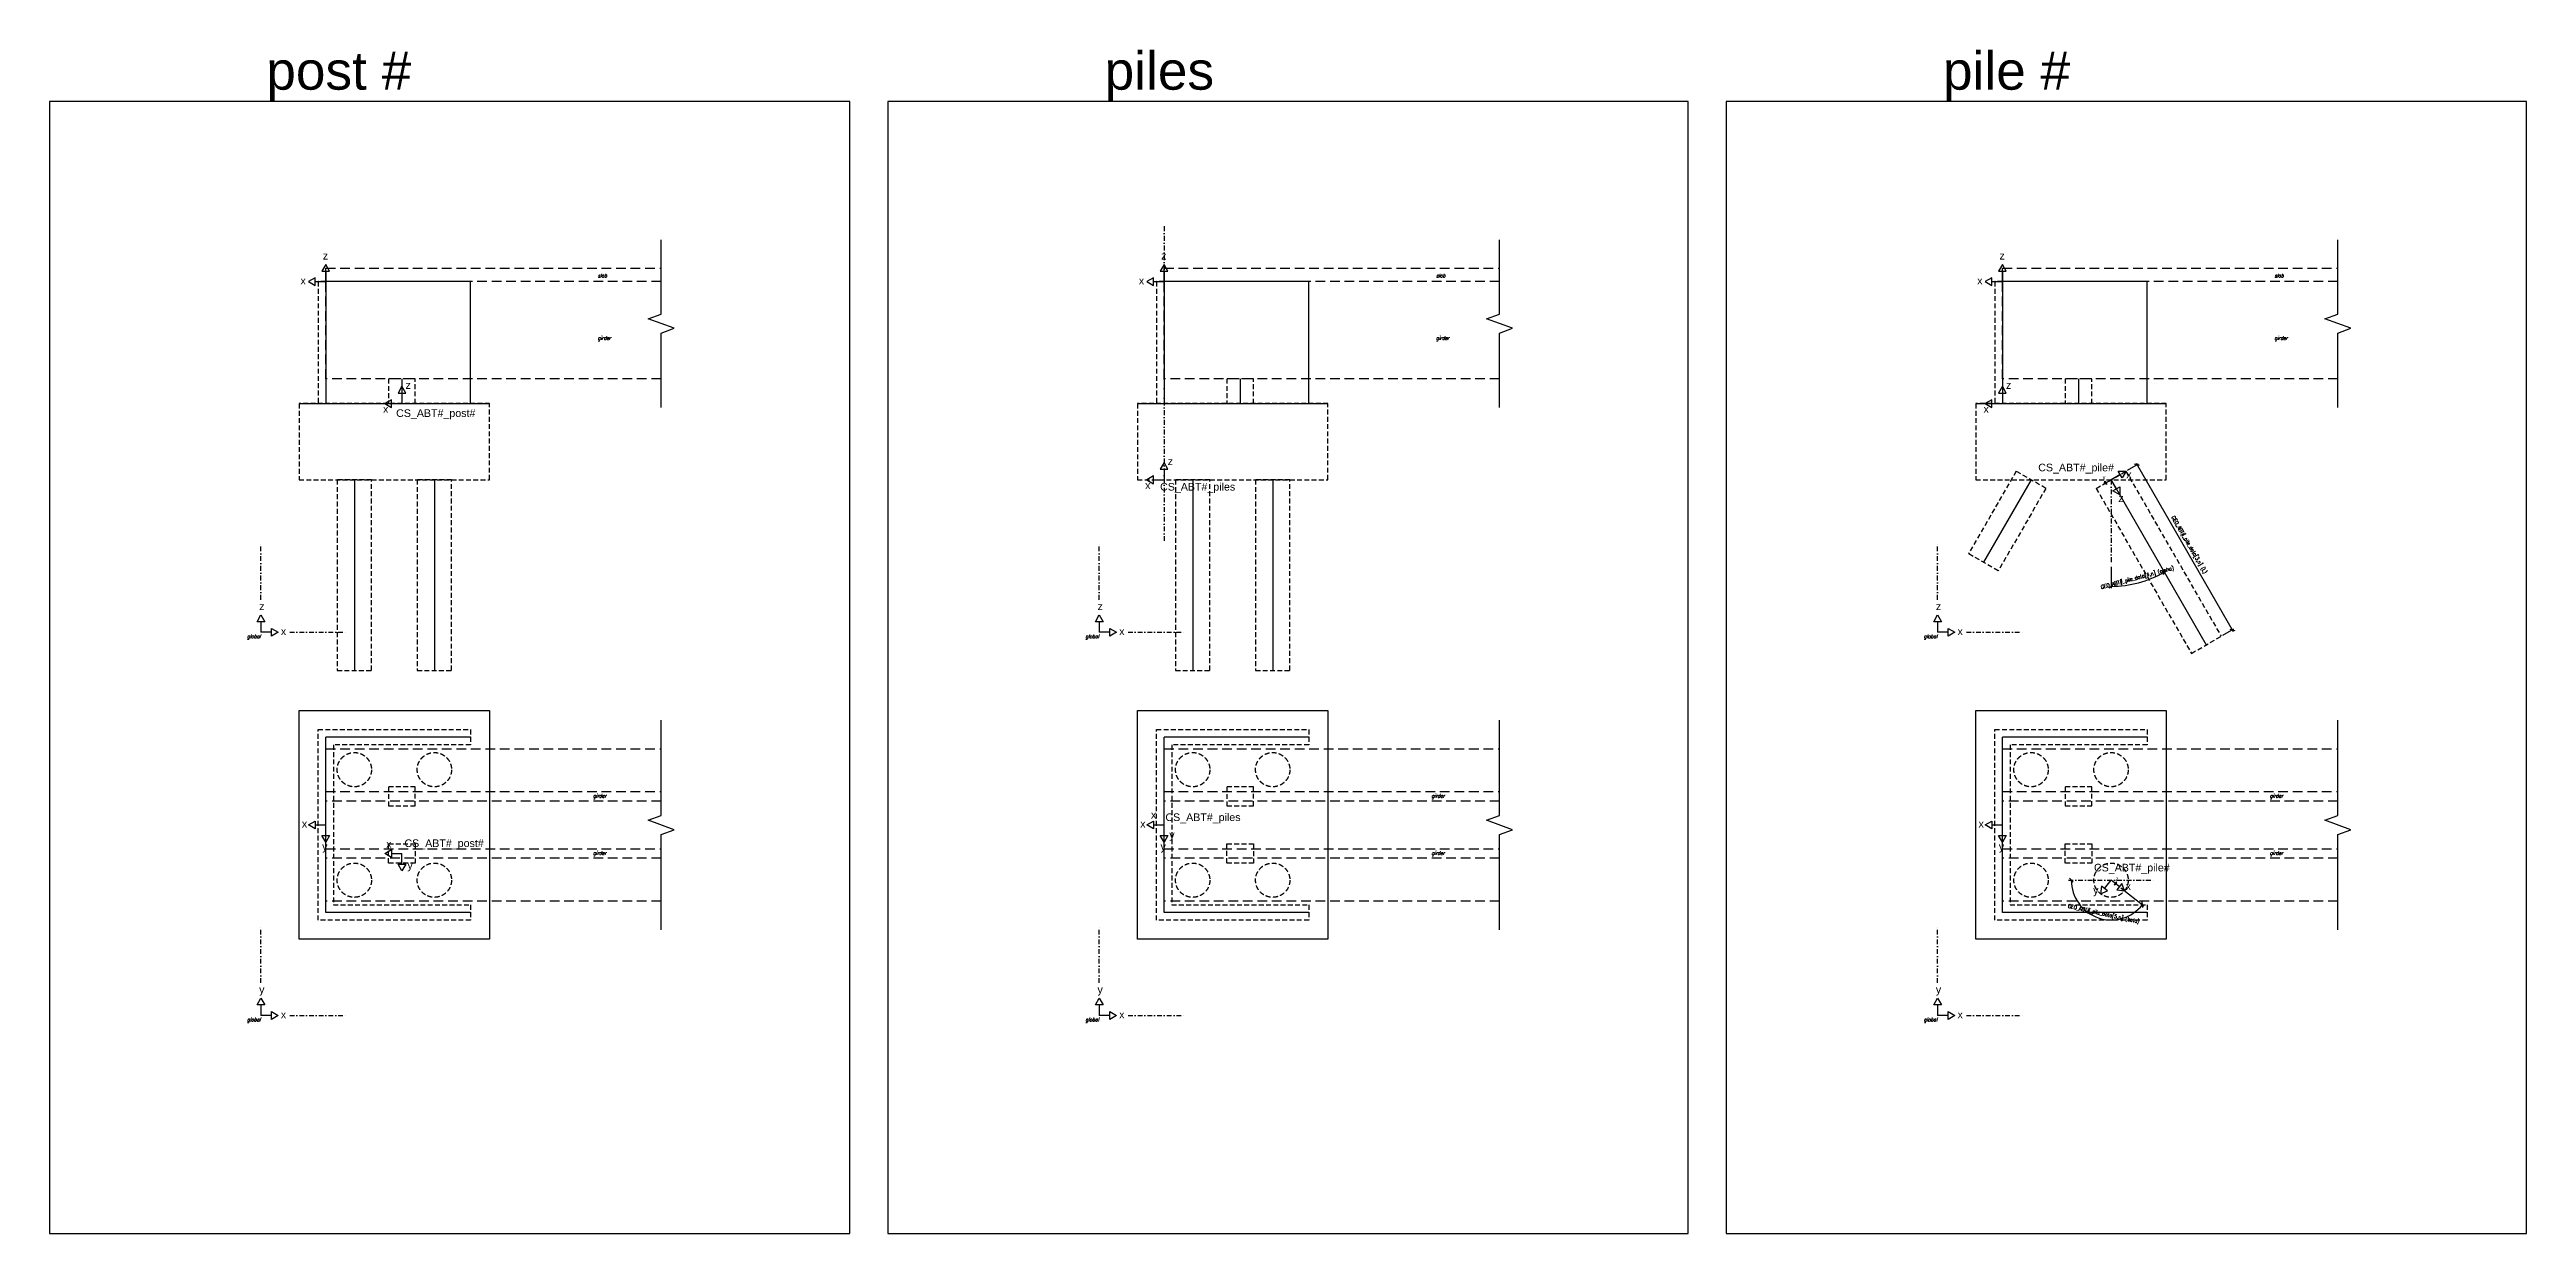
# Model space of a CAD drawing. Header units: millimetres. Extents: x 82860 to 279860, y -75608 to -21238.
# Drawn here: x 214860 to 279860, y -75608 to -44541 of the extents above; entities that cross this region are included whole.
import ezdxf

# ---------------------------------------------------------------- set-up
doc = ezdxf.new("R2010")
doc.units = ezdxf.units.MM
doc.header["$PDMODE"] = 3
doc.linetypes.add('DASHDOT', pattern=[25.4, 12.7, -6.35, 0, -6.35])
doc.linetypes.add('DASHED', pattern=[19.05, 12.7, -6.35])
for name, color, linetype in [('01', 1, 'Continuous'), ('02', 2, 'Continuous'), ('04', 4, 'Continuous'), ('06', 6, 'Continuous'), ('07', 7, 'Continuous'), ('08', 8, 'Continuous'), ('09', 9, 'Continuous'), ('aux_lines', 30, 'Continuous'), ('Green_02_0.1mm', 104, 'Continuous'), ('Green_04_0.3mm', 106, 'Continuous'), ('Orange_04_0.3mm', 23, 'Continuous'), ('Orange_05_0.4mm', 24, 'Continuous')]:
    doc.layers.add(name, color=color, linetype=linetype)
doc.styles.add('Romans', font='romans.shx', dxfattribs={"width": 0.9, "height": 100})
doc.styles.get("Standard").update_dxf_attribs({"font": 'arial.ttf'})
doc.dimstyles.new('C 1-50 (1-50)', dxfattribs={"dimscale": 50, "dimtxt": 0.18, "dimasz": 2, "dimexe": 1, "dimexo": 1, "dimgap": 1, "dimtad": 1, "dimdec": 0, "dimlfac": 0.1, "dimzin": 0, "dimdsep": 46, "dimtxsty": 'Romans', "dimblk1": 'OBLIQUE', "dimblk2": 'OBLIQUE', "dimsah": 1, "dimcen": 2, "dimdle": 1, "dimclrd": 7, "dimclre": 7, "dimclrt": 3, "dimazin": 2, "dimtfac": 1, "dimtdec": 0, "dimtmove": 0, "dimatfit": 3, "dimfxl": 1, "dimfrac": 1, "dimarcsym": 0})

# ---------------------------------------------------------------- blocks, each defined once
blk = doc.blocks.new('_Oblique')
at = {"color": 0, "linetype": 'ByBlock', "lineweight": -2}
blk.add_line((-0.5, -0.5), (0.5, 0.5), dxfattribs=at)
blk = doc.blocks.new('*D48')
at = {"layer": '07', "color": 7, "linetype": 'ByBlock', "lineweight": -2, "transparency": 16777216}
blk.add_line((269216, -66539), (269820, -67010), dxfattribs=at)
blk.add_arc((268959, -66338), 1043, 180, 321.99758, dxfattribs=at)
at = {"layer": 'Defpoints', "color": 0, "transparency": 16777216}
for p in [(267840, -66338), (268959, -66338), (269177, -66508), (270077, -66338), (268252, -67104)]:
    blk.add_point(p, dxfattribs=at)
at = {"layer": '07', "color": 7, "lineweight": -2, "transparency": 16777216, "xscale": 100, "yscale": 100, "zscale": 100}
for p, rotation in [((267916, -66338), 89.99999999999987), ((269780, -66980), 51.99758146375159)]:
    blk.add_blockref('_Oblique', p, dxfattribs=dict(at, rotation=rotation))
at = {"layer": '07', "color": 3, "transparency": 16777216, "insert": (268762, -67233), "char_height": 100, "attachment_point": 5, "rotation": 347.5976, "style": 'Romans'}
blk.add_mtext('GEO_ABT#_pile_data{\\C7;[5,n]} {\\C8;(beta)}', dxfattribs=at)
blk = doc.blocks.new('*D49')
at = {"layer": '07', "color": 7, "linetype": 'ByBlock', "lineweight": -2, "transparency": 16777216}
blk.add_line((268959, -58118), (268959, -58677), dxfattribs=at)
blk.add_arc((268959, -55831), 2796, 270, 300, dxfattribs=at)
at = {"layer": 'Defpoints', "color": 0, "transparency": 16777216}
for p in [(268959, -55831), (268959, -55831), (268959, -58068), (269444, -58585), (271459, -60161)]:
    blk.add_point(p, dxfattribs=at)
at = {"layer": '07', "color": 7, "lineweight": -2, "transparency": 16777216, "xscale": 100, "yscale": 100, "zscale": 100}
for p, rotation in [((270357, -58252), 29.99999999995673), ((268959, -58627), 180.0000000000002)]:
    blk.add_blockref('_Oblique', p, dxfattribs=dict(at, rotation=rotation))
at = {"layer": '07', "color": 3, "transparency": 16777216, "insert": (269650, -58410), "char_height": 100, "attachment_point": 5, "rotation": 15, "style": 'Romans'}
blk.add_mtext('GEO_ABT#_pile_data{\\C7;[4,n]} {\\C8;(alpha)}', dxfattribs=at)
blk = doc.blocks.new('*D50')
at = {"layer": '07', "color": 7, "linetype": 'ByBlock', "lineweight": -2, "transparency": 16777216}
for p, q in [((269392, -55581), (269683, -55413)), ((269615, -55394), (272165, -59811)), ((271892, -59911), (272183, -59743))]:
    blk.add_line(p, q, dxfattribs=at)
at = {"layer": 'Defpoints', "color": 0, "transparency": 16777216}
for p in [(269348, -55606), (272140, -59768), (271848, -59936)]:
    blk.add_point(p, dxfattribs=at)
at = {"layer": '07', "color": 7, "lineweight": -2, "transparency": 16777216, "xscale": 100, "yscale": 100, "zscale": 100}
for p, rotation in [((269640, -55438), 119.9999999999568), ((272140, -59768), 299.9999999999568)]:
    blk.add_blockref('_Oblique', p, dxfattribs=dict(at, rotation=rotation))
at = {"layer": '07', "color": 3, "transparency": 16777216, "insert": (270999, -57540), "char_height": 100, "attachment_point": 5, "rotation": 300, "style": 'Romans'}
blk.add_mtext('GEO_ABT#_pile_data{\\C7;[3,n]} {\\C8;(L)}', dxfattribs=at)

msp = doc.modelspace()

# ---------------------------------------------------------------- linework, layer by layer
at = {"layer": '01'}
for p, q in [((224108.5, -53181), (224108.5, -53831)), ((246108.5, -53181), (246108.5, -53831)), ((268108.5, -53181), (268108.5, -53831))]:
    msp.add_line(p, q, dxfattribs=at)
at = {"layer": '02'}
for p, q in [((222858.5, -55831), (222858.5, -60831)), ((224958.5, -55831), (224958.5, -60831)), ((244858.5, -55831), (244858.5, -60831)), ((246958.5, -55831), (246958.5, -60831)), ((266858.5, -55831), (265608.5, -57996)), ((268958.5, -55831), (271458.5, -60161.1))]:
    msp.add_line(p, q, dxfattribs=at)
at = {"layer": '04'}
for p, q in [((221408.5, -53831), (226408.5, -53831)), ((243408.5, -53831), (248408.5, -53831)), ((265408.5, -53831), (270408.5, -53831)), ((225908.5, -62587.6), (222108.5, -62587.6)), ((222108.5, -67187.6), (222108.5, -62587.6)), ((247908.5, -62587.6), (244108.5, -62587.6)), ((244108.5, -67187.6), (244108.5, -62587.6)), ((269908.5, -62587.6), (266108.5, -62587.6)), ((266108.5, -67187.6), (266108.5, -62587.6)), ((225908.5, -67187.6), (222108.5, -67187.6)), ((247908.5, -67187.6), (244108.5, -67187.6)), ((269908.5, -67187.6), (266108.5, -67187.6))]:
    msp.add_line(p, q, dxfattribs=at)
for points in [[(222108.5, -53831), (225908.5, -53831), (225908.5, -50631), (222108.5, -50631)], [(244108.5, -53831), (247908.5, -53831), (247908.5, -50631), (244108.5, -50631)], [(266108.5, -53831), (269908.5, -53831), (269908.5, -50631), (266108.5, -50631)], [(226408.5, -61887.6), (226408.5, -67887.6), (221408.5, -67887.6), (221408.5, -61887.6)], [(248408.5, -61887.6), (248408.5, -67887.6), (243408.5, -67887.6), (243408.5, -61887.6)], [(270408.5, -61887.6), (270408.5, -67887.6), (265408.5, -67887.6), (265408.5, -61887.6)]]:
    msp.add_lwpolyline(points, close=True, dxfattribs=at)
at = {"layer": '06', "linetype": 'DASHDOT', "ltscale": 10}
for p, q in [((220408.5, -58977.9), (220408.5, -57477.9)), ((242408.5, -58977.9), (242408.5, -57477.9)), ((264408.5, -58977.9), (264408.5, -57477.9)), ((221161.7, -59831), (222661.7, -59831)), ((243161.7, -59831), (244661.7, -59831)), ((265161.7, -59831), (266661.7, -59831)), ((220408.5, -69034.4), (220408.5, -67534.4)), ((242408.5, -69034.4), (242408.5, -67534.4)), ((264408.5, -69034.4), (264408.5, -67534.4)), ((221161.7, -69887.6), (222661.7, -69887.6)), ((243161.7, -69887.6), (244661.7, -69887.6)), ((265161.7, -69887.6), (266661.7, -69887.6))]:
    msp.add_line(p, q, dxfattribs=at)
at = {"layer": '06'}
for p, q in [((220408.5, -59554.3), (220408.5, -59831)), ((242408.5, -59554.3), (242408.5, -59831)), ((264408.5, -59554.3), (264408.5, -59831)), ((220685.2, -59831), (220408.5, -59831)), ((242685.2, -59831), (242408.5, -59831)), ((264685.2, -59831), (264408.5, -59831)), ((220408.5, -69610.9), (220408.5, -69887.6)), ((220685.2, -69887.6), (220408.5, -69887.6)), ((242408.5, -69610.9), (242408.5, -69887.6)), ((242685.2, -69887.6), (242408.5, -69887.6)), ((264408.5, -69610.9), (264408.5, -69887.6)), ((264685.2, -69887.6), (264408.5, -69887.6))]:
    msp.add_line(p, q, dxfattribs=at)
for points in [[(220408.5, -59377.9), (220510.4, -59554.3), (220306.7, -59554.3)], [(220861.7, -59831), (220685.2, -59932.9), (220685.2, -59729.1)], [(242408.5, -59377.9), (242510.4, -59554.3), (242306.7, -59554.3)], [(242861.7, -59831), (242685.2, -59932.9), (242685.2, -59729.1)], [(264408.5, -59377.9), (264510.4, -59554.3), (264306.7, -59554.3)], [(264861.7, -59831), (264685.2, -59932.9), (264685.2, -59729.1)], [(220408.5, -69434.4), (220510.4, -69610.9), (220306.7, -69610.9)], [(242408.5, -69434.4), (242510.4, -69610.9), (242306.7, -69610.9)], [(264408.5, -69434.4), (264510.4, -69610.9), (264306.7, -69610.9)], [(220861.7, -69887.6), (220685.2, -69989.4), (220685.2, -69785.7)], [(242861.7, -69887.6), (242685.2, -69989.4), (242685.2, -69785.7)], [(264861.7, -69887.6), (264685.2, -69989.4), (264685.2, -69785.7)]]:
    msp.add_lwpolyline(points, close=True, dxfattribs=at)
at = {"layer": '07', "linetype": 'DASHDOT', "ltscale": 10}
for p, q in [((268958.5, -55831), (268958.5, -58068.5)), ((267839.8, -66337.6), (270077.3, -66337.6))]:
    msp.add_line(p, q, dxfattribs=at)
at = {"layer": '08', "linetype": 'DASHED', "ltscale": 10}
for p, q in [((266468.8, -55606), (265218.8, -57771)), ((267248.3, -56056), (266468.8, -55606)), ((268568.8, -56056), (269348.3, -55606)), ((269348.3, -55606), (271848.3, -59936.1)), ((267248.3, -56056), (265998.3, -58221)), ((268568.8, -56056), (271068.8, -60386.1)), ((265998.3, -58221), (265218.8, -57771)), ((271068.8, -60386.1), (271848.3, -59936.1))]:
    msp.add_line(p, q, dxfattribs=at)
at = {"layer": '08', "linetype": 'Continuous', "transparency": 33554483}
for points in [[(230908.5, -53931), (230908.5, -51981), (231252, -51856), (230565.1, -51606), (230908.5, -51481), (230908.5, -49531)], [(252908.5, -53931), (252908.5, -51981), (253252, -51856), (252565.1, -51606), (252908.5, -51481), (252908.5, -49531)], [(274908.5, -53931), (274908.5, -51981), (275252, -51856), (274565.1, -51606), (274908.5, -51481), (274908.5, -49531)], [(230908.5, -67637.6), (230908.5, -65137.6), (231252, -65012.6), (230565.1, -64762.6), (230908.5, -64637.6), (230908.5, -62137.6)], [(252908.5, -67637.6), (252908.5, -65137.6), (253252, -65012.6), (252565.1, -64762.6), (252908.5, -64637.6), (252908.5, -62137.6)], [(274908.5, -67637.6), (274908.5, -65137.6), (275252, -65012.6), (274565.1, -64762.6), (274908.5, -64637.6), (274908.5, -62137.6)]]:
    msp.add_lwpolyline(points, dxfattribs=at)
at = {"layer": '08', "linetype": 'DASHED', "ltscale": 10}
for points in [[(222108.5, -50631), (221908.5, -50631), (221908.5, -53831)], [(244108.5, -50631), (243908.5, -50631), (243908.5, -53831)], [(266108.5, -50631), (265908.5, -50631), (265908.5, -53831)]]:
    msp.add_lwpolyline(points, dxfattribs=at)
for points in [[(223758.5, -53831), (224458.5, -53831), (224458.5, -53181), (223758.5, -53181)], [(245758.5, -53831), (246458.5, -53831), (246458.5, -53181), (245758.5, -53181)], [(267758.5, -53831), (268458.5, -53831), (268458.5, -53181), (267758.5, -53181)], [(221408.5, -55831), (226408.5, -55831), (226408.5, -53831), (221408.5, -53831)], [(243408.5, -55831), (248408.5, -55831), (248408.5, -53831), (243408.5, -53831)], [(265408.5, -55831), (270408.5, -55831), (270408.5, -53831), (265408.5, -53831)], [(222408.5, -60831), (223308.5, -60831), (223308.5, -55831), (222408.5, -55831)], [(224508.5, -60831), (225408.5, -60831), (225408.5, -55831), (224508.5, -55831)], [(244408.5, -60831), (245308.5, -60831), (245308.5, -55831), (244408.5, -55831)], [(246508.5, -60831), (247408.5, -60831), (247408.5, -55831), (246508.5, -55831)], [(225908.5, -62787.6), (222308.5, -62787.6), (222308.5, -66987.6), (225908.5, -66987.6), (225908.5, -67387.6), (221908.5, -67387.6), (221908.5, -62387.6), (225908.5, -62387.6)], [(247908.5, -62787.6), (244308.5, -62787.6), (244308.5, -66987.6), (247908.5, -66987.6), (247908.5, -67387.6), (243908.5, -67387.6), (243908.5, -62387.6), (247908.5, -62387.6)], [(269908.5, -62787.6), (266308.5, -62787.6), (266308.5, -66987.6), (269908.5, -66987.6), (269908.5, -67387.6), (265908.5, -67387.6), (265908.5, -62387.6), (269908.5, -62387.6)], [(223758.5, -63887.6), (223758.5, -64387.6), (224458.5, -64387.6), (224458.5, -63887.6)], [(245758.5, -63887.6), (245758.5, -64387.6), (246458.5, -64387.6), (246458.5, -63887.6)], [(267758.5, -63887.6), (267758.5, -64387.6), (268458.5, -64387.6), (268458.5, -63887.6)], [(223758.5, -65887.6), (223758.5, -65387.6), (224458.5, -65387.6), (224458.5, -65887.6)], [(245758.5, -65887.6), (245758.5, -65387.6), (246458.5, -65387.6), (246458.5, -65887.6)], [(267758.5, -65887.6), (267758.5, -65387.6), (268458.5, -65387.6), (268458.5, -65887.6)]]:
    msp.add_lwpolyline(points, close=True, dxfattribs=at)
for centre in [(222858.5, -63437.6), (224958.5, -63437.6), (244858.5, -63437.6), (246958.5, -63437.6), (266858.5, -63437.6), (268958.5, -63437.6), (222858.5, -66337.6), (224958.5, -66337.6), (244858.5, -66337.6), (246958.5, -66337.6), (266858.5, -66337.6), (268958.5, -66337.6)]:
    msp.add_circle(centre, 450, dxfattribs=at)
at = {"layer": '09', "linetype": 'DASHED', "ltscale": 20, "transparency": 33554483}
for points in [[(230908.5, -53181), (222108.5, -53181), (222108.5, -50281), (230908.5, -50281)], [(230908.5, -50631), (222108.5, -50631), (222108.5, -50281), (230908.5, -50281)], [(252908.5, -53181), (244108.5, -53181), (244108.5, -50281), (252908.5, -50281)], [(252908.5, -50631), (244108.5, -50631), (244108.5, -50281), (252908.5, -50281)], [(274908.5, -53181), (266108.5, -53181), (266108.5, -50281), (274908.5, -50281)], [(274908.5, -50631), (266108.5, -50631), (266108.5, -50281), (274908.5, -50281)], [(230908.5, -66887.6), (222108.5, -66887.6), (222108.5, -62887.6), (230908.5, -62887.6)], [(252908.5, -66887.6), (244108.5, -66887.6), (244108.5, -62887.6), (252908.5, -62887.6)], [(274908.5, -66887.6), (266108.5, -66887.6), (266108.5, -62887.6), (274908.5, -62887.6)], [(230908.5, -64262.6), (222108.5, -64262.6), (222108.5, -64012.6), (230908.5, -64012.6)], [(252908.5, -64262.6), (244108.5, -64262.6), (244108.5, -64012.6), (252908.5, -64012.6)], [(274908.5, -64262.6), (266108.5, -64262.6), (266108.5, -64012.6), (274908.5, -64012.6)], [(230908.5, -65762.6), (222108.5, -65762.6), (222108.5, -65512.6), (230908.5, -65512.6)], [(252908.5, -65762.6), (244108.5, -65762.6), (244108.5, -65512.6), (252908.5, -65512.6)], [(274908.5, -65762.6), (266108.5, -65762.6), (266108.5, -65512.6), (274908.5, -65512.6)]]:
    msp.add_lwpolyline(points, dxfattribs=at)
at = {"layer": 'aux_lines'}
for points in [[(214859.9, -75607.7), (235859.9, -75607.7), (235859.9, -45907.7), (214859.9, -45907.7)], [(236859.9, -75607.7), (257859.9, -75607.7), (257859.9, -45907.7), (236859.9, -45907.7)], [(258859.9, -75607.7), (279859.9, -75607.7), (279859.9, -45907.7), (258859.9, -45907.7)]]:
    msp.add_lwpolyline(points, close=True, dxfattribs=at)
at = {"layer": 'Green_02_0.1mm', "linetype": 'DASHDOT', "ltscale": 10}
msp.add_line((244108.5, -49177.9), (244108.5, -57431), dxfattribs=at)
at = {"layer": 'Green_04_0.3mm'}
for p, q in [((221831.9, -50631), (222108.5, -50631)), ((222108.5, -50354.3), (222108.5, -50631)), ((243831.9, -50631), (244108.5, -50631)), ((244108.5, -50354.3), (244108.5, -50631)), ((265831.9, -50631), (266108.5, -50631)), ((266108.5, -50354.3), (266108.5, -50631)), ((221831.9, -64887.6), (222108.5, -64887.6)), ((222108.5, -65164.2), (222108.5, -64887.6)), ((243831.9, -64887.6), (244108.5, -64887.6)), ((244108.5, -65164.2), (244108.5, -64887.6)), ((265831.9, -64887.6), (266108.5, -64887.6)), ((266108.5, -65164.2), (266108.5, -64887.6))]:
    msp.add_line(p, q, dxfattribs=at)
for points in [[(221655.4, -50631), (221831.9, -50732.9), (221831.9, -50529.1)], [(222108.5, -50177.9), (222006.7, -50354.3), (222210.4, -50354.3)], [(243655.4, -50631), (243831.9, -50732.9), (243831.9, -50529.1)], [(244108.5, -50177.9), (244006.7, -50354.3), (244210.4, -50354.3)], [(265655.4, -50631), (265831.9, -50732.9), (265831.9, -50529.1)], [(266108.5, -50177.9), (266006.7, -50354.3), (266210.4, -50354.3)], [(221655.4, -64887.6), (221831.9, -64785.7), (221831.9, -64989.4)], [(243655.4, -64887.6), (243831.9, -64785.7), (243831.9, -64989.4)], [(265655.4, -64887.6), (265831.9, -64785.7), (265831.9, -64989.4)], [(222108.5, -65340.7), (222006.7, -65164.2), (222210.4, -65164.2)], [(244108.5, -65340.7), (244006.7, -65164.2), (244210.4, -65164.2)], [(266108.5, -65340.7), (266006.7, -65164.2), (266210.4, -65164.2)]]:
    msp.add_lwpolyline(points, close=True, dxfattribs=at)
at = {"layer": 'Orange_04_0.3mm'}
for p, q in [((223831.9, -53831), (224108.5, -53831)), ((224108.5, -53554.3), (224108.5, -53831)), ((265831.9, -53831), (266108.5, -53831)), ((266108.5, -53554.3), (266108.5, -53831)), ((243831.9, -55831), (244108.5, -55831)), ((244108.5, -55554.3), (244108.5, -55831)), ((268820.2, -55910.8), (268958.5, -55831)), ((269198.1, -55692.6), (268958.5, -55831)), ((269096.9, -56070.6), (268958.5, -55831)), ((223831.9, -65637.6), (224108.5, -65637.6)), ((224108.5, -65914.2), (224108.5, -65637.6)), ((268788.2, -66555.6), (268958.5, -66337.6)), ((269176.5, -66507.9), (268958.5, -66337.6))]:
    msp.add_line(p, q, dxfattribs=at)
for points in [[(223655.4, -53831), (223831.9, -53932.9), (223831.9, -53729.1)], [(224108.5, -53377.9), (224006.7, -53554.3), (224210.4, -53554.3)], [(265655.4, -53831), (265831.9, -53932.9), (265831.9, -53729.1)], [(266108.5, -53377.9), (266006.7, -53554.3), (266210.4, -53554.3)], [(243655.4, -55831), (243831.9, -55932.9), (243831.9, -55729.1)], [(244108.5, -55377.9), (244006.7, -55554.3), (244210.4, -55554.3)], [(268787.1, -55930), (268794.7, -55866.7), (268845.7, -55955)], [(269351, -55604.4), (269249.1, -55780.9), (269147.2, -55604.4)], [(269185.1, -56223.4), (269008.6, -56121.5), (269185.1, -56019.6)], [(223655.4, -65637.6), (223831.9, -65535.7), (223831.9, -65739.4)], [(224108.5, -66090.7), (224006.7, -65914.2), (224210.4, -65914.2)], [(268679.6, -66694.6), (268868.5, -66618.3), (268707.9, -66492.8)], [(269097.7, -66446.3), (269098.9, -66382.6), (269036.2, -66462.9)], [(269315.6, -66616.5), (269239.3, -66427.6), (269113.8, -66588.2)]]:
    msp.add_lwpolyline(points, close=True, dxfattribs=at)

# ---------------------------------------------------------------- texts
at = {"layer": '06'}
for s, p in [('z', (220360.7, -59250.5)), ('z', (242360.7, -59250.5)), ('z', (264360.7, -59250.5)), ('x', (220929.8, -59906.6)), ('x', (242929.8, -59906.6)), ('x', (264929.8, -59906.6)), ('y', (220360.7, -69307.1)), ('y', (242360.7, -69307.1)), ('y', (264360.7, -69307.1)), ('x', (220929.8, -69963.2)), ('x', (242929.8, -69963.2)), ('x', (264929.8, -69963.2))]:
    msp.add_text(s, height=200, dxfattribs=at).set_placement(p)
at = {"layer": '06', "transparency": 33554483, "style": 'Romans', "oblique": 15, "width": 0.9}
for p in [(220043.3, -59988.5), (242043.3, -59988.5), (264043.3, -59988.5), (220043.3, -70045.1), (242043.3, -70045.1), (264043.3, -70045.1)]:
    msp.add_text('global', height=100, dxfattribs=at).set_placement(p)
at = {"layer": '08', "transparency": 33554483, "style": 'Romans', "oblique": 15, "width": 0.9}
for s, p in [('slab', (229245.7, -50523.1)), ('slab', (251245.7, -50523.1)), ('slab', (273245.7, -50523.1)), ('girder', (229245.7, -52160.8)), ('girder', (251245.7, -52160.8)), ('girder', (273245.7, -52160.8)), ('girder', (229125.3, -64175.1)), ('girder', (251125.3, -64175.1)), ('girder', (273125.3, -64175.1)), ('girder', (229125.3, -65675.1)), ('girder', (251125.3, -65675.1)), ('girder', (273125.3, -65675.1))]:
    msp.add_text(s, height=100, dxfattribs=at).set_placement(p)
at = {"layer": 'aux_lines'}
for s, p in [('post #', (220547.3, -45593.9)), ('piles', (242547.3, -45593.9)), ('pile #', (264547.3, -45593.9))]:
    msp.add_text(s, height=1000, dxfattribs=at).set_placement(p)
at = {"layer": 'Green_04_0.3mm'}
for s, p in [('z', (222030.2, -50051.3)), ('z', (244030.2, -50051.3)), ('z', (266030.2, -50051.3)), ('x', (221445.1, -50704.8)), ('x', (243445.1, -50704.8)), ('x', (265445.1, -50704.8)), ('x', (221481.6, -64956.8)), ('x', (243481.6, -64956.8)), ('x', (265481.6, -64956.8)), ('y', (222014.7, -65554.1)), ('y', (244014.7, -65554.1)), ('y', (266014.7, -65554.1))]:
    msp.add_text(s, height=200, dxfattribs=at).set_placement(p)
at = {"layer": 'Orange_04_0.3mm'}
for s, height, p in [('z', 200, (224201.7, -53444.4)), ('z', 200, (266201.7, -53444.4)), ('x', 200, (223611.6, -54072.9)), ('x', 200, (265611.6, -54072.9)), ('z', 200, (244201.7, -55444.4)), ('y', 100, (268739.8, -55817.5)), ('x', 200, (269359.2, -55790.3)), ('x', 200, (243611.6, -56072.9)), ('z', 200, (269149.7, -56411.7)), ('x', 200, (243763.8, -64720.5)), ('x', 200, (223693.5, -65485.3)), ('y', 200, (244245, -65243)), ('y', 200, (224252.3, -66045.1)), ('z', 100, (269078.4, -66351.1)), ('y', 200, (268489.8, -66698.2)), ('x', 200, (269342.3, -66597.1))]:
    msp.add_text(s, height=height, dxfattribs=at).set_placement(p)
at = {"layer": 'Orange_05_0.4mm'}
for s, p in [('CS_ABT#_post#', (223955.1, -54181.4)), ('CS_ABT#_pile#', (267047.7, -55608.5)), ('CS_ABT#_piles', (244003.1, -56113.4)), ('CS_ABT#_piles', (244143.2, -64785.7)), ('CS_ABT#_post#', (224173.6, -65467.1)), ('CS_ABT#_pile#', (268510.1, -66107.1))]:
    msp.add_text(s, height=200, dxfattribs=at).set_placement(p)

# ---------------------------------------------------------------- dimensions: what is measured, and where the dimension line sits
at = {"layer": '07'}
for base, line1, line2, text, picture, middle in [((269444.1, -58584.6), ((268958.5, -55831), (268958.5, -58068.5)), ((268958.5, -55831), (271458.5, -60161.1)), 'GEO_ABT#_pile_data{\\C7;[4,n]} {\\C8;(alpha)}', '*D49', (269682.2, -58531.8)), ((268251.8, -67104.3), ((267839.8, -66337.6), (270077.3, -66337.6)), ((269176.5, -66507.9), (268958.5, -66337.6)), 'GEO_ABT#_pile_data{\\C7;[5,n]} {\\C8;(beta)}', '*D48', (268734.6, -67356))]:
    dim = msp.add_angular_dim_2l(base=base, line1=line1, line2=line2, text=text, dimstyle='C 1-50 (1-50)', dxfattribs=at)
    dim.commit()
    dim.dimension.update_dxf_attribs({"geometry": picture, "text_midpoint": middle, "dimtype": 162})
dim = msp.add_aligned_dim(p1=(269348.3, -55606), p2=(271848.3, -59936.1), distance=336.7, text='GEO_ABT#_pile_data{\\C7;[3,n]} {\\C8;(L)}', dimstyle='C 1-50 (1-50)', dxfattribs=at)
dim.commit()
dim.dimension.update_dxf_attribs({"geometry": '*D50', "text_midpoint": (270999.1, -57539.6)})

doc.saveas('drawing.dxf')
